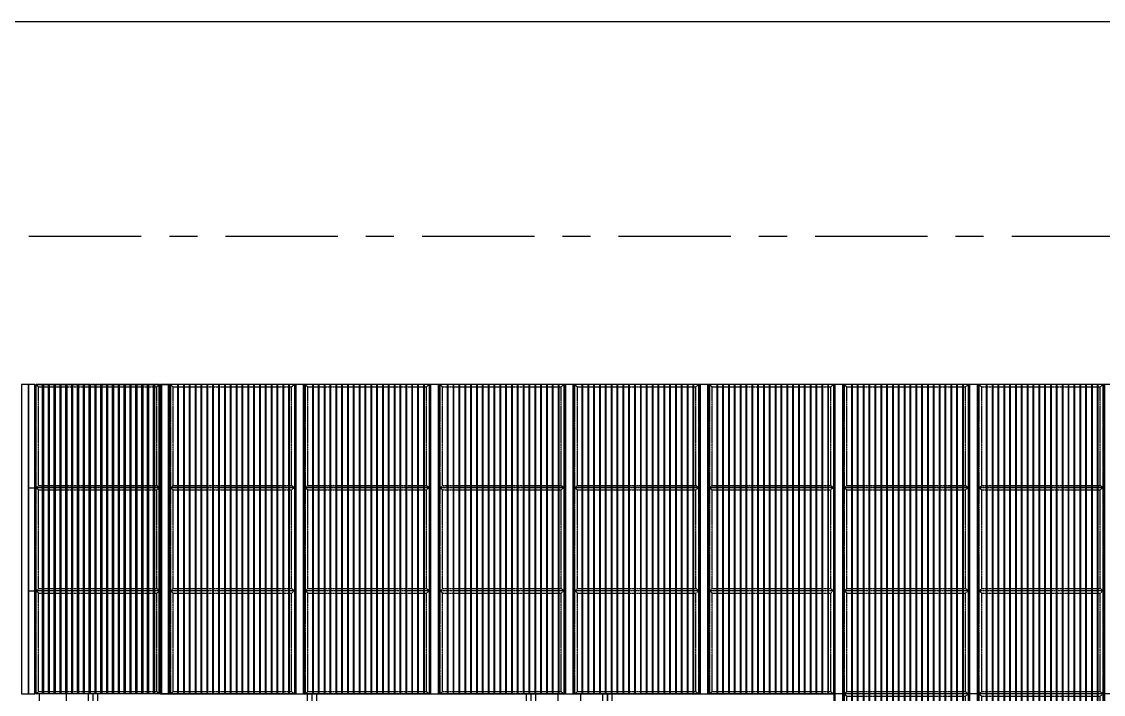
# Model space of a CAD drawing. Header units: millimetres. Extents: x 2519235 to 7246330, y 25937 to 201821.
# Drawn here: x 3125590 to 3137630, y 111345 to 118827 of the extents above; entities that cross this region are included whole.
import ezdxf
from ezdxf.xclip import XClip

# ---------------------------------------------------------------- set-up
doc = ezdxf.new("R2010")
doc.units = ezdxf.units.MM
doc.header["$XCLIPFRAME"] = 0
doc.set_wipeout_variables(frame=1)
for name, pattern in [('ACM_Grid2', [9, 6, -1, 1, -1]), ('HIDDEN', [0.375, 0.25, -0.125]), ('HIDDEN2', [4.7625, 3.175, -1.5875]), ('TA_GL_005.00000', [13.75, 5, -1.25, 1.25, -1.25, 5]), ('TA_HL_001.00000', [6.5, 3.55, -2.95])]:
    doc.linetypes.add(name, pattern=pattern)
for name, color, linetype in [('000 - 0_SYM_DWG_GRIDLINE_MAIN_COLOR_251', 7, 'Continuous'), ('010 - ASPG_EXTR_MAIN_COLOR_2', 7, 'Continuous'), ('010 - ASPG_EXTR_WIPEOUT_', 7, 'Continuous'), ('010 - ASPG_FRAMING_MAIN_COLOR_1', 7, 'Continuous'), ('010 - ASPG_FRAMING_SUB_COLOR_2', 7, 'Continuous'), ('010 - ASPG_FRAMING_SUB_COLOR_3', 7, 'Continuous'), ('010 - ASPG_FRAMING_WIPEOUT_', 7, 'Continuous'), ('_[-125x65x6x8', 7, 'Continuous'), ('_PLATE-SC', 7, 'Continuous'), ('_SC -100x100x6x8', 7, 'Continuous'), ('_งานโครงสร้าง', 7, 'Continuous'), ('G-ANNO-HATCH-G251', 7, 'Continuous')]:
    doc.layers.add(name, color=color, linetype=linetype)
doc.layers.add('ACM_Line_Grid Line _Existing__Lw2_', color=7, linetype='ACM_Grid2', lineweight=9)
doc.styles.add('TA', font='', dxfattribs={"height": 4.5})
doc.styles.get('TA').set_extended_font_data('Cordia New')

# ---------------------------------------------------------------- blocks, each defined once
blk = doc.blocks.new('*U996')
at = {"layer": '000 - 0_SYM_DWG_GRIDLINE_MAIN_COLOR_251', "color": 7, "linetype": 'ByBlock', "ltscale": 5}
blk.add_line((20, 0), (-878, 0), dxfattribs=at)
at = {"color": 7, "style": 'TA', "flags": 1}
blk.add_attdef('LOCATION', (6, -6), '', height=4.5, rotation=270, dxfattribs=at)
blk = doc.blocks.new('W-1-PP17-ENT1_REV02_20260415-163734_PP17_ENT1_ELE3_DIMS')
at = {"layer": '000 - 0_SYM_DWG_GRIDLINE_MAIN_COLOR_251', "color": 7, "linetype": 'TA_GL_005.00000', "xscale": 50, "yscale": 50, "zscale": 50, "rotation": 180}
blk.add_blockref('*U996', (-18300, 116440), dxfattribs=at)
blk = doc.blocks.new('*U95')
at = {"color": 7, "linetype": 'HIDDEN2', "ltscale": 0.3}
blk.add_line((0, -26.5), (-5425, -26.5), dxfattribs=at)
at = {"color": 7}
blk.add_lwpolyline([(0, 32.5), (-5425, 32.5), (-5425, -32.5), (0, -32.5)], close=True, dxfattribs=at)
blk = doc.blocks.new('*U94')
at = {"color": 7, "linetype": 'HIDDEN2', "ltscale": 0.3}
blk.add_line((0, -26.5), (-5700, -26.5), dxfattribs=at)
at = {"color": 7}
blk.add_lwpolyline([(0, 32.5), (-5700, 32.5), (-5700, -32.5), (0, -32.5)], close=True, dxfattribs=at)
blk = doc.blocks.new('_PL-01')
at = {"layer": 'G-ANNO-HATCH-G251'}
h = blk.add_hatch(dxfattribs=at)
h.set_pattern_fill('AR-CONC', scale=0.05)
h.set_pattern_definition([(50, (-178564.836, -85577.109), (9.10923345, -0.79695428), [0.9525, -10.4775]), (355, (-178564.836, -85577.109), (-1.76217107, 9.55284226), [0.762, -8.3820292]), (100.4514447, (-178564.077, -85577.176), (7.34706235, 8.7558876), [0.80950044, -8.90451223]), (46.1842, (-178564.836, -85574.569), (13.55395204, -2.1021164), [1.42875, -15.71625]), (96.6355576, (-178563.706, -85574.744), (11.8702067, 12.3713062), [1.2142512, -13.3567804]), (351.184151, (-178564.836, -85574.57), (11.8702067, 12.3713062), [1.1429984, -12.5729866]), (21, (-178563.566, -85575.204), (7.58071956, -5.1132599), [0.9525, -10.4775]), (326, (-178563.566, -85575.204), (3.0901014, 9.2093983), [0.762, -8.382]), (71.451445, (-178562.934, -85575.63), (10.67082096, 4.09613844), [0.80950044, -8.9044969]), (37.5, (-178564.8358, -85577.1093), (0.15443016, 4.227751944), [0, -8.2804, 0, -8.509, 0, -8.41375]), (7.5, (-178564.836, -85577.1093), (3.34098313, 5.00902874), [0, -4.8514, 0, -8.0899, 0, -3.20675]), (327.5, (-178567.668, -85577.1093), (6.77952976, -0.2864372), [0, -3.175, 0, -9.906, 0, -13.1445]), (317.5, (-178568.938, -85577.1093), (7.40645907, 1.27132455), [0, -4.1275, 0, -6.5786, 0, -9.3345])])
h.paths.add_polyline_path([(70, 0), (-70, 0), (-70, -10), (70, -10)])
h = blk.add_hatch(dxfattribs=at)
h.set_pattern_fill('ANSI32', scale=0.5, angle=90)
h.set_pattern_definition([(135, (-178371.5467, -85577.1093), (-3.36759605, -3.36759605), []), (135, (-178371.5467, -85574.8643), (-3.36759605, -3.36759605), [])])
h.paths.add_polyline_path([(70, -10), (-70, -10), (-70, -20), (70, -20)])
at = {"color": 7}
for points in [[(-70, 0), (70, 0), (70, -10), (-70, -10)], [(-70, -10), (70, -10), (70, -20), (-70, -20)]]:
    blk.add_lwpolyline(points, close=True, dxfattribs=at)
at = {"layer": 'ACM_Line_Grid Line _Existing__Lw2_', "color": 7, "lineweight": 20}
blk.add_line((0, 0), (0, -20), dxfattribs=at)
blk = doc.blocks.new('*U55')
at = {"color": 7}
for p, q in [((-3, 3160), (-63, 3160)), ((-58, 3155), (-50, 3155)), ((-50, 5), (-50, 3155)), ((-50, 3155), (50, 3155)), ((-25, 3132), (-25, 3118)), ((-25, 3132), (-24, 3130)), ((-22, 3132), (-24, 3130)), ((-24, 3130), (-24, 3120)), ((-22, 3132), (-21, 3130)), ((-22, 3132), (-22, 3118)), ((-20, 3132), (-21, 3130)), ((-21, 3130), (-21, 3120)), ((-20, 3132), (-19, 3130)), ((-20, 3132), (-20, 3118)), ((-18, 3136), (-19, 3135)), ((-19, 3135), (-19, 3115)), ((-18, 3136), (-11, 3136)), ((-11, 3136), (-10, 3135)), ((-10, 3138), (-10, 3111)), ((-10, 3138), (-8, 3138)), ((-8, 3138), (-8, 3111)), ((-3, 3155), (-3, 3160)), ((4, 3111), (4, 3138)), ((6, 3138), (4, 3138)), ((6, 3111), (6, 3138)), ((7, 3136), (6, 3135)), ((14, 3136), (7, 3136)), ((14, 3136), (15, 3135)), ((15, 3115), (15, 3135)), ((23, 3136), (16, 3136)), ((23, 3136), (24, 3135)), ((24, 3115), (24, 3135)), ((25, 3132), (24, 3130)), ((26, 3130), (25, 3132)), ((25, 3118), (25, 3132)), ((27, 3132), (26, 3130)), ((26, 3120), (26, 3130)), ((29, 3130), (27, 3132)), ((27, 3118), (27, 3132)), ((30, 3132), (29, 3130)), ((29, 3130), (29, 3120)), ((30, 3118), (30, 3132)), ((50, 3155), (50, 5)), ((-25, 3118), (-24, 3120)), ((-24, 3120), (-22, 3118)), ((-22, 3118), (-21, 3120)), ((-21, 3120), (-20, 3118)), ((-20, 3118), (-19, 3120)), ((-18, 3114), (-19, 3115)), ((-18, 3129), (-11, 3129)), ((-18, 3121), (-11, 3121)), ((-18, 3114), (-11, 3114)), ((-11, 3114), (-10, 3115)), ((-10, 3111), (-8, 3111)), ((6, 3111), (4, 3111)), ((7, 3114), (6, 3115)), ((14, 3129), (7, 3129)), ((14, 3121), (7, 3121)), ((14, 3114), (7, 3114)), ((14, 3114), (15, 3115)), ((23, 3129), (16, 3129)), ((23, 3121), (16, 3121)), ((23, 3114), (16, 3114)), ((23, 3114), (24, 3115)), ((25, 3118), (24, 3120)), ((25, 3118), (26, 3120)), ((27, 3118), (26, 3120)), ((27, 3118), (29, 3120)), ((30, 3118), (29, 3120)), ((-3, 0), (-63, 0)), ((-58, 5), (-50, 5)), ((-50, 5), (50, 5)), ((-25, 28), (-25, 42)), ((-25, 42), (-24, 40)), ((-25, 28), (-24, 30)), ((-24, 40), (-22, 42)), ((-24, 30), (-24, 40)), ((-22, 28), (-24, 30)), ((-22, 42), (-21, 40)), ((-22, 28), (-22, 42)), ((-22, 28), (-21, 30)), ((-21, 40), (-20, 42)), ((-21, 30), (-21, 40)), ((-20, 28), (-21, 30)), ((-20, 42), (-19, 40)), ((-20, 28), (-20, 42)), ((-20, 28), (-19, 30)), ((-18, 46), (-19, 45)), ((-19, 25), (-19, 45)), ((-18, 24), (-19, 25)), ((-18, 46), (-11, 46)), ((-18, 39), (-11, 39)), ((-18, 31), (-11, 31)), ((-18, 24), (-11, 24)), ((-11, 46), (-10, 45)), ((-11, 24), (-10, 25)), ((-10, 22), (-10, 49)), ((-10, 49), (-8, 49)), ((-10, 22), (-8, 22)), ((-8, 22), (-8, 49)), ((-3, 5), (-3, 0)), ((4, 49), (4, 22)), ((6, 49), (4, 49)), ((6, 22), (4, 22)), ((6, 49), (6, 22)), ((7, 46), (6, 45)), ((7, 24), (6, 25)), ((14, 46), (7, 46)), ((14, 39), (7, 39)), ((14, 31), (7, 31)), ((14, 24), (7, 24)), ((14, 46), (15, 45)), ((14, 24), (15, 25)), ((15, 45), (15, 25)), ((23, 46), (16, 46)), ((23, 39), (16, 39)), ((23, 31), (16, 31)), ((23, 24), (16, 24)), ((23, 46), (24, 45)), ((23, 24), (24, 25)), ((24, 45), (24, 25)), ((25, 42), (24, 40)), ((25, 28), (24, 30)), ((25, 42), (26, 40)), ((25, 42), (25, 28)), ((26, 30), (25, 28)), ((27, 42), (26, 40)), ((26, 40), (26, 30)), ((27, 28), (26, 30)), ((27, 42), (29, 40)), ((27, 42), (27, 28)), ((29, 30), (27, 28)), ((30, 42), (29, 40)), ((29, 30), (29, 40)), ((30, 28), (29, 30)), ((30, 42), (30, 28))]:
    blk.add_line(p, q, dxfattribs=at)
at = {"color": 7, "linetype": 'HIDDEN'}
for p, q in [((-8, 3150), (-8, 3105)), ((-8, 10), (-8, 55))]:
    blk.add_line(p, q, dxfattribs=at)
at = {"color": 7, "linetype": 'HIDDEN', "ltscale": 0.1}
for p, q in [((-3, 3155), (-3, 5)), ((3, 5), (3, 3155))]:
    blk.add_line(p, q, dxfattribs=at)
at = {"color": 7}
for points in [[(-18, 3136, 0.325), (-18, 3129, 0.325), (-18, 3121, 0.325), (-18, 3114, 0.325)], [(-11, 3136, -0.325), (-11, 3129, -0.325), (-11, 3121, -0.325), (-11, 3114, -0.325)], [(7, 3114, -0.325), (7, 3121, -0.325), (7, 3129, -0.325), (7, 3136, -0.325)], [(14, 3114, 0.325), (14, 3121, 0.325), (14, 3129, 0.325), (14, 3136, 0.325)], [(23, 3114, 0.325), (23, 3121, 0.325), (23, 3129, 0.325), (23, 3136, 0.325)], [(-18, 24, -0.325), (-18, 31, -0.325), (-18, 39, -0.325), (-18, 46, -0.325)], [(-11, 24, 0.325), (-11, 31, 0.325), (-11, 39, 0.325), (-11, 46, 0.325)], [(7, 46, 0.325), (7, 39, 0.325), (7, 31, 0.325), (7, 24, 0.325)], [(14, 46, -0.325), (14, 39, -0.325), (14, 31, -0.325), (14, 24, -0.325)], [(23, 46, -0.325), (23, 39, -0.325), (23, 31, -0.325), (23, 24, -0.325)]]:
    blk.add_lwpolyline(points, format="xyb", dxfattribs=at)
for points in [[(16, 3136, 0.325), (16, 3129, 0.325), (16, 3121, 0.325), (16, 3114), (15, 3115), (15, 3135)], [(16, 24, -0.325), (16, 31, -0.325), (16, 39, -0.325), (16, 46), (15, 45), (15, 25)]]:
    blk.add_lwpolyline(points, format="xyb", close=True, dxfattribs=at)
for centre, radius, start, end in [((-57, 3161), 5.91, 188.4792, 263.1502), ((-18, 3125), 9.29, 134.3223, 225.6777), ((23, 3125), 9.29, 314.3223, 45.6777), ((72, 3121), 47.7, 178.4903, 181.5097), ((-57, -1), 5.91, 96.8498, 171.5208), ((-18, 35), 9.29, 134.3223, 225.6777), ((72, 39), 47.7, 178.4903, 181.5097), ((23, 35), 9.29, 314.3223, 45.6777)]:
    blk.add_arc(centre, radius, start, end, dxfattribs=at)
at = {"color": 7, "linetype": 'HIDDEN'}
for centre, radius, start, end in [((-13, 3150), 5, 0, 90), ((-2, 3106), 5.91, 186.8498, 261.5208), ((-13, 10), 5, 270, 0), ((-2, 54), 5.91, 98.4792, 173.1502)]:
    blk.add_arc(centre, radius, start, end, dxfattribs=at)
at = {"layer": 'Defpoints', "color": 7}
blk.add_line((0, 3160), (0, 0), dxfattribs=at)
blk = doc.blocks.new('*U111')
at = {"color": 7, "linetype": 'HIDDEN2', "ltscale": 0.3}
blk.add_line((2725, -26.5), (-2975, -26.5), dxfattribs=at)
at = {"color": 7}
blk.add_lwpolyline([(2725, 32.5), (-2975, 32.5), (-2975, -32.5), (2725, -32.5)], close=True, dxfattribs=at)
blk = doc.blocks.new('W-1-PP17-ENT1_REV02_20260415-163809_PP17_ENT1_SE_ELE3')
at = {"color": 7}
for p, q in [((-13963, 114040), (-13963, 110840)), ((-8100, 114040), (-8100, 110840))]:
    blk.add_line(p, q, dxfattribs=at)
at = {"layer": '_งานโครงสร้าง', "color": 7}
for p, q in [((-17000, 114340), (-17000, 102190)), ((-16700, 114340), (-17000, 114340)), ((-16700, 114340), (-16700, 106940)), ((-11225, 114340), (-11225, 100790)), ((-11225, 114340), (-10975, 114340)), ((-10975, 114340), (-10975, 100790)), ((-5225, 114340), (-5225, 100790)), ((-5225, 114340), (-4975, 114340))]:
    blk.add_line(p, q, dxfattribs=at)
at = {"layer": '_งานโครงสร้าง', "color": 7, "extrusion": (-1.22465e-16, 1, 0)}
for p, q in [((-16700, 114040), (-16700, 114340)), ((-16700, 114340), (-11225, 114340)), ((-16700, 114040), (-11225, 114040))]:
    blk.add_line(p, q, dxfattribs=at)
at = {"layer": '_งานโครงสร้าง', "color": 7}
blk.add_lwpolyline([(-10975, 114340), (-5225, 114340), (-5225, 114040), (-10975, 114040)], close=True, dxfattribs=at)
at = {"layer": '_[-125x65x6x8', "color": 7}
for name, p in [('*U95', (-11250, 113365)), ('*U94', (-5250, 113361)), ('*U95', (-11250, 111865)), ('*U111', (-7975, 111865))]:
    blk.add_blockref(name, p, dxfattribs=at)
at = {"layer": '_PLATE-SC', "color": 7}
for p in [(-16400, 114040), (-13963, 114040), (-11525, 114040), (-10675, 114040), (-8100, 114040), (-5525, 114040)]:
    blk.add_blockref('_PL-01', p, dxfattribs=at)
at = {"layer": '_SC -100x100x6x8', "color": 7}
for p in [(-16400, 110860), (-13963, 110860), (-11525, 110860), (-10675, 110860), (-8100, 110860), (-5525, 110860)]:
    blk.add_blockref('*U55', p, dxfattribs=at)
blk = doc.blocks.new('A$Cb853d02f')
at = {"layer": 'Defpoints', "color": 7}
blk.add_lwpolyline([(773.84, 0), (0, 0), (0, 444), (773.84, 444)], close=True, dxfattribs=at)
blk = doc.blocks.new('*U3386')
at = {"color": 7}
blk.add_wipeout([(50, 0), (1450, 0), (1450, 3000), (50, 3000)], dxfattribs=at).dxf.layer = '010 - ASPG_EXTR_WIPEOUT_'
at = {"layer": '010 - ASPG_EXTR_MAIN_COLOR_2', "color": 7}
for points in [[(141, 0), (152, 0), (152, 3000), (141, 3000)], [(206, 0), (217, 0), (217, 3000), (206, 3000)], [(271, 0), (282, 0), (282, 3000), (271, 3000)], [(336, 0), (347, 0), (347, 3000), (336, 3000)], [(401, 0), (412, 0), (412, 3000), (401, 3000)], [(466, 0), (477, 0), (477, 3000), (466, 3000)], [(531, 0), (542, 0), (542, 3000), (531, 3000)], [(596, 0), (607, 0), (607, 3000), (596, 3000)], [(661, 0), (672, 0), (672, 3000), (661, 3000)], [(726, 0), (737, 0), (737, 3000), (726, 3000)], [(791, 0), (802, 0), (802, 3000), (791, 3000)], [(856, 0), (867, 0), (867, 3000), (856, 3000)], [(921, 0), (932, 0), (932, 3000), (921, 3000)], [(986, 0), (997, 0), (997, 3000), (986, 3000)], [(1051, 0), (1062, 0), (1062, 3000), (1051, 3000)], [(1116, 0), (1127, 0), (1127, 3000), (1116, 3000)], [(1181, 0), (1192, 0), (1192, 3000), (1181, 3000)], [(1246, 0), (1257, 0), (1257, 3000), (1246, 3000)], [(1311, 0), (1322, 0), (1322, 3000), (1311, 3000)], [(1376, 0), (1387, 0), (1387, 3000), (1376, 3000)]]:
    blk.add_lwpolyline(points, close=True, dxfattribs=at)
at = {"layer": '010 - ASPG_FRAMING_SUB_COLOR_2', "color": 7}
blk.add_lwpolyline([(50, 0), (1450, 0), (1450, 3000), (50, 3000)], close=True, dxfattribs=at)
at = {"color": 7}
for points in [[(-50, 0), (50, 0), (50, 3000), (-50, 3000)], [(1450, 0), (1550, 0), (1550, 3000), (1450, 3000)]]:
    blk.add_wipeout(points, dxfattribs=at).dxf.layer = '010 - ASPG_EXTR_WIPEOUT_'
at = {"layer": '010 - ASPG_EXTR_MAIN_COLOR_2', "color": 7}
blk.add_lwpolyline([(1441, 0), (1452, 0), (1452, 3000), (1441, 3000)], close=True, dxfattribs=at)
at = {"layer": '010 - ASPG_FRAMING_MAIN_COLOR_1', "color": 7}
for points in [[(-50, 0), (-40, 0), (-40, 3000), (-50, 3000)], [(40, 0), (50, 0), (50, 3000), (40, 3000)], [(1450, 0), (1460, 0), (1460, 3000), (1450, 3000)], [(1540, 0), (1550, 0), (1550, 3000), (1540, 3000)]]:
    blk.add_lwpolyline(points, close=True, dxfattribs=at)
at = {"layer": '010 - ASPG_FRAMING_SUB_COLOR_2', "color": 7}
for points in [[(-50, 0), (50, 0), (50, 3000), (-50, 3000)], [(1450, 0), (1550, 0), (1550, 3000), (1450, 3000)]]:
    blk.add_lwpolyline(points, close=True, dxfattribs=at)
blk = doc.blocks.new('*U3388')
at = {"color": 7}
blk.add_wipeout([(50, 0), (1450, 0), (1450, 3000), (50, 3000)], dxfattribs=at).dxf.layer = '010 - ASPG_EXTR_WIPEOUT_'
at = {"layer": '010 - ASPG_EXTR_MAIN_COLOR_2', "color": 7}
for points in [[(141, 0), (152, 0), (152, 3000), (141, 3000)], [(206, 0), (217, 0), (217, 3000), (206, 3000)], [(271, 0), (282, 0), (282, 3000), (271, 3000)], [(336, 0), (347, 0), (347, 3000), (336, 3000)], [(401, 0), (412, 0), (412, 3000), (401, 3000)], [(466, 0), (477, 0), (477, 3000), (466, 3000)], [(531, 0), (542, 0), (542, 3000), (531, 3000)], [(596, 0), (607, 0), (607, 3000), (596, 3000)], [(661, 0), (672, 0), (672, 3000), (661, 3000)], [(726, 0), (737, 0), (737, 3000), (726, 3000)], [(791, 0), (802, 0), (802, 3000), (791, 3000)], [(856, 0), (867, 0), (867, 3000), (856, 3000)], [(921, 0), (932, 0), (932, 3000), (921, 3000)], [(986, 0), (997, 0), (997, 3000), (986, 3000)], [(1051, 0), (1062, 0), (1062, 3000), (1051, 3000)], [(1116, 0), (1127, 0), (1127, 3000), (1116, 3000)], [(1181, 0), (1192, 0), (1192, 3000), (1181, 3000)], [(1246, 0), (1257, 0), (1257, 3000), (1246, 3000)], [(1311, 0), (1322, 0), (1322, 3000), (1311, 3000)], [(1376, 0), (1387, 0), (1387, 3000), (1376, 3000)]]:
    blk.add_lwpolyline(points, close=True, dxfattribs=at)
at = {"layer": '010 - ASPG_FRAMING_SUB_COLOR_2', "color": 7}
blk.add_lwpolyline([(50, 0), (1450, 0), (1450, 3000), (50, 3000)], close=True, dxfattribs=at)
at = {"color": 7}
for points in [[(-50, 0), (50, 0), (50, 3000), (-50, 3000)], [(1450, 0), (1550, 0), (1550, 3000), (1450, 3000)]]:
    blk.add_wipeout(points, dxfattribs=at).dxf.layer = '010 - ASPG_EXTR_WIPEOUT_'
at = {"layer": '010 - ASPG_EXTR_MAIN_COLOR_2', "color": 7}
blk.add_lwpolyline([(1441, 0), (1452, 0), (1452, 3000), (1441, 3000)], close=True, dxfattribs=at)
at = {"layer": '010 - ASPG_FRAMING_MAIN_COLOR_1', "color": 7}
for points in [[(-50, 0), (-40, 0), (-40, 3000), (-50, 3000)], [(40, 0), (50, 0), (50, 3000), (40, 3000)], [(1450, 0), (1460, 0), (1460, 3000), (1450, 3000)], [(1540, 0), (1550, 0), (1550, 3000), (1540, 3000)]]:
    blk.add_lwpolyline(points, close=True, dxfattribs=at)
at = {"layer": '010 - ASPG_FRAMING_SUB_COLOR_2', "color": 7}
for points in [[(-50, 0), (50, 0), (50, 3000), (-50, 3000)], [(1450, 0), (1550, 0), (1550, 3000), (1450, 3000)]]:
    blk.add_lwpolyline(points, close=True, dxfattribs=at)
blk = doc.blocks.new('*U1294')
at = {"color": 7}
blk.add_wipeout([(50, 0), (1450, 0), (1450, 3440), (50, 3440)], dxfattribs=at).dxf.layer = '010 - ASPG_EXTR_WIPEOUT_'
at = {"layer": '010 - ASPG_EXTR_MAIN_COLOR_2', "color": 7}
for points in [[(141, 0), (152, 0), (152, 3440), (141, 3440)], [(206, 0), (217, 0), (217, 3440), (206, 3440)], [(271, 0), (282, 0), (282, 3440), (271, 3440)], [(336, 0), (347, 0), (347, 3440), (336, 3440)], [(401, 0), (412, 0), (412, 3440), (401, 3440)], [(466, 0), (477, 0), (477, 3440), (466, 3440)], [(531, 0), (542, 0), (542, 3440), (531, 3440)], [(596, 0), (607, 0), (607, 3440), (596, 3440)], [(661, 0), (672, 0), (672, 3440), (661, 3440)], [(726, 0), (737, 0), (737, 3440), (726, 3440)], [(791, 0), (802, 0), (802, 3440), (791, 3440)], [(856, 0), (867, 0), (867, 3440), (856, 3440)], [(921, 0), (932, 0), (932, 3440), (921, 3440)], [(986, 0), (997, 0), (997, 3440), (986, 3440)], [(1051, 0), (1062, 0), (1062, 3440), (1051, 3440)], [(1116, 0), (1127, 0), (1127, 3440), (1116, 3440)], [(1181, 0), (1192, 0), (1192, 3440), (1181, 3440)], [(1246, 0), (1257, 0), (1257, 3440), (1246, 3440)], [(1311, 0), (1322, 0), (1322, 3440), (1311, 3440)], [(1376, 0), (1387, 0), (1387, 3440), (1376, 3440)]]:
    blk.add_lwpolyline(points, close=True, dxfattribs=at)
at = {"layer": '010 - ASPG_FRAMING_SUB_COLOR_2', "color": 7}
blk.add_lwpolyline([(50, 0), (1450, 0), (1450, 3440), (50, 3440)], close=True, dxfattribs=at)
at = {"color": 7}
for points in [[(-50, 0), (50, 0), (50, 3440), (-50, 3440)], [(1450, 0), (1550, 0), (1550, 3440), (1450, 3440)]]:
    blk.add_wipeout(points, dxfattribs=at).dxf.layer = '010 - ASPG_EXTR_WIPEOUT_'
at = {"layer": '010 - ASPG_EXTR_MAIN_COLOR_2', "color": 7}
blk.add_lwpolyline([(1441, 0), (1452, 0), (1452, 3440), (1441, 3440)], close=True, dxfattribs=at)
at = {"layer": '010 - ASPG_FRAMING_MAIN_COLOR_1', "color": 7}
for points in [[(-50, 0), (-40, 0), (-40, 3440), (-50, 3440)], [(40, 0), (50, 0), (50, 3440), (40, 3440)], [(1450, 0), (1460, 0), (1460, 3440), (1450, 3440)], [(1540, 0), (1550, 0), (1550, 3440), (1540, 3440)]]:
    blk.add_lwpolyline(points, close=True, dxfattribs=at)
at = {"layer": '010 - ASPG_FRAMING_SUB_COLOR_2', "color": 7}
for points in [[(-50, 0), (50, 0), (50, 3440), (-50, 3440)], [(1450, 0), (1550, 0), (1550, 3440), (1450, 3440)]]:
    blk.add_lwpolyline(points, close=True, dxfattribs=at)
blk = doc.blocks.new('*U1285')
at = {"color": 7}
blk.add_wipeout([(50, 0), (1450, 0), (1450, 3440), (50, 3440)], dxfattribs=at).dxf.layer = '010 - ASPG_EXTR_WIPEOUT_'
at = {"layer": '010 - ASPG_EXTR_MAIN_COLOR_2', "color": 7}
for points in [[(141, 0), (152, 0), (152, 3440), (141, 3440)], [(206, 0), (217, 0), (217, 3440), (206, 3440)], [(271, 0), (282, 0), (282, 3440), (271, 3440)], [(336, 0), (347, 0), (347, 3440), (336, 3440)], [(401, 0), (412, 0), (412, 3440), (401, 3440)], [(466, 0), (477, 0), (477, 3440), (466, 3440)], [(531, 0), (542, 0), (542, 3440), (531, 3440)], [(596, 0), (607, 0), (607, 3440), (596, 3440)], [(661, 0), (672, 0), (672, 3440), (661, 3440)], [(726, 0), (737, 0), (737, 3440), (726, 3440)], [(791, 0), (802, 0), (802, 3440), (791, 3440)], [(856, 0), (867, 0), (867, 3440), (856, 3440)], [(921, 0), (932, 0), (932, 3440), (921, 3440)], [(986, 0), (997, 0), (997, 3440), (986, 3440)], [(1051, 0), (1062, 0), (1062, 3440), (1051, 3440)], [(1116, 0), (1127, 0), (1127, 3440), (1116, 3440)], [(1181, 0), (1192, 0), (1192, 3440), (1181, 3440)], [(1246, 0), (1257, 0), (1257, 3440), (1246, 3440)], [(1311, 0), (1322, 0), (1322, 3440), (1311, 3440)], [(1376, 0), (1387, 0), (1387, 3440), (1376, 3440)]]:
    blk.add_lwpolyline(points, close=True, dxfattribs=at)
at = {"layer": '010 - ASPG_FRAMING_SUB_COLOR_2', "color": 7}
blk.add_lwpolyline([(50, 0), (1450, 0), (1450, 3440), (50, 3440)], close=True, dxfattribs=at)
at = {"color": 7}
for points in [[(-50, 0), (50, 0), (50, 3440), (-50, 3440)], [(1450, 0), (1550, 0), (1550, 3440), (1450, 3440)]]:
    blk.add_wipeout(points, dxfattribs=at).dxf.layer = '010 - ASPG_EXTR_WIPEOUT_'
at = {"layer": '010 - ASPG_EXTR_MAIN_COLOR_2', "color": 7}
blk.add_lwpolyline([(1441, 0), (1452, 0), (1452, 3440), (1441, 3440)], close=True, dxfattribs=at)
at = {"layer": '010 - ASPG_FRAMING_MAIN_COLOR_1', "color": 7}
for points in [[(-50, 0), (-40, 0), (-40, 3440), (-50, 3440)], [(40, 0), (50, 0), (50, 3440), (40, 3440)], [(1450, 0), (1460, 0), (1460, 3440), (1450, 3440)], [(1540, 0), (1550, 0), (1550, 3440), (1540, 3440)]]:
    blk.add_lwpolyline(points, close=True, dxfattribs=at)
at = {"layer": '010 - ASPG_FRAMING_SUB_COLOR_2', "color": 7}
for points in [[(-50, 0), (50, 0), (50, 3440), (-50, 3440)], [(1450, 0), (1550, 0), (1550, 3440), (1450, 3440)]]:
    blk.add_lwpolyline(points, close=True, dxfattribs=at)
blk = doc.blocks.new('*U1286')
at = {"color": 7}
blk.add_wipeout([(50, 0), (1450, 0), (1450, 3440), (50, 3440)], dxfattribs=at).dxf.layer = '010 - ASPG_EXTR_WIPEOUT_'
at = {"layer": '010 - ASPG_EXTR_MAIN_COLOR_2', "color": 7}
for points in [[(141, 0), (152, 0), (152, 3440), (141, 3440)], [(206, 0), (217, 0), (217, 3440), (206, 3440)], [(271, 0), (282, 0), (282, 3440), (271, 3440)], [(336, 0), (347, 0), (347, 3440), (336, 3440)], [(401, 0), (412, 0), (412, 3440), (401, 3440)], [(466, 0), (477, 0), (477, 3440), (466, 3440)], [(531, 0), (542, 0), (542, 3440), (531, 3440)], [(596, 0), (607, 0), (607, 3440), (596, 3440)], [(661, 0), (672, 0), (672, 3440), (661, 3440)], [(726, 0), (737, 0), (737, 3440), (726, 3440)], [(791, 0), (802, 0), (802, 3440), (791, 3440)], [(856, 0), (867, 0), (867, 3440), (856, 3440)], [(921, 0), (932, 0), (932, 3440), (921, 3440)], [(986, 0), (997, 0), (997, 3440), (986, 3440)], [(1051, 0), (1062, 0), (1062, 3440), (1051, 3440)], [(1116, 0), (1127, 0), (1127, 3440), (1116, 3440)], [(1181, 0), (1192, 0), (1192, 3440), (1181, 3440)], [(1246, 0), (1257, 0), (1257, 3440), (1246, 3440)], [(1311, 0), (1322, 0), (1322, 3440), (1311, 3440)], [(1376, 0), (1387, 0), (1387, 3440), (1376, 3440)]]:
    blk.add_lwpolyline(points, close=True, dxfattribs=at)
at = {"layer": '010 - ASPG_FRAMING_SUB_COLOR_2', "color": 7}
blk.add_lwpolyline([(50, 0), (1450, 0), (1450, 3440), (50, 3440)], close=True, dxfattribs=at)
at = {"color": 7}
for points in [[(-50, 0), (50, 0), (50, 3440), (-50, 3440)], [(1450, 0), (1550, 0), (1550, 3440), (1450, 3440)]]:
    blk.add_wipeout(points, dxfattribs=at).dxf.layer = '010 - ASPG_EXTR_WIPEOUT_'
at = {"layer": '010 - ASPG_EXTR_MAIN_COLOR_2', "color": 7}
blk.add_lwpolyline([(1441, 0), (1452, 0), (1452, 3440), (1441, 3440)], close=True, dxfattribs=at)
at = {"layer": '010 - ASPG_FRAMING_MAIN_COLOR_1', "color": 7}
for points in [[(-50, 0), (-40, 0), (-40, 3440), (-50, 3440)], [(40, 0), (50, 0), (50, 3440), (40, 3440)], [(1450, 0), (1460, 0), (1460, 3440), (1450, 3440)], [(1540, 0), (1550, 0), (1550, 3440), (1540, 3440)]]:
    blk.add_lwpolyline(points, close=True, dxfattribs=at)
at = {"layer": '010 - ASPG_FRAMING_SUB_COLOR_2', "color": 7}
for points in [[(-50, 0), (50, 0), (50, 3440), (-50, 3440)], [(1450, 0), (1550, 0), (1550, 3440), (1450, 3440)]]:
    blk.add_lwpolyline(points, close=True, dxfattribs=at)
blk = doc.blocks.new('*U1287')
at = {"color": 7}
blk.add_wipeout([(50, 0), (1450, 0), (1450, 3440), (50, 3440)], dxfattribs=at).dxf.layer = '010 - ASPG_EXTR_WIPEOUT_'
at = {"layer": '010 - ASPG_EXTR_MAIN_COLOR_2', "color": 7}
for points in [[(141, 0), (152, 0), (152, 3440), (141, 3440)], [(206, 0), (217, 0), (217, 3440), (206, 3440)], [(271, 0), (282, 0), (282, 3440), (271, 3440)], [(336, 0), (347, 0), (347, 3440), (336, 3440)], [(401, 0), (412, 0), (412, 3440), (401, 3440)], [(466, 0), (477, 0), (477, 3440), (466, 3440)], [(531, 0), (542, 0), (542, 3440), (531, 3440)], [(596, 0), (607, 0), (607, 3440), (596, 3440)], [(661, 0), (672, 0), (672, 3440), (661, 3440)], [(726, 0), (737, 0), (737, 3440), (726, 3440)], [(791, 0), (802, 0), (802, 3440), (791, 3440)], [(856, 0), (867, 0), (867, 3440), (856, 3440)], [(921, 0), (932, 0), (932, 3440), (921, 3440)], [(986, 0), (997, 0), (997, 3440), (986, 3440)], [(1051, 0), (1062, 0), (1062, 3440), (1051, 3440)], [(1116, 0), (1127, 0), (1127, 3440), (1116, 3440)], [(1181, 0), (1192, 0), (1192, 3440), (1181, 3440)], [(1246, 0), (1257, 0), (1257, 3440), (1246, 3440)], [(1311, 0), (1322, 0), (1322, 3440), (1311, 3440)], [(1376, 0), (1387, 0), (1387, 3440), (1376, 3440)]]:
    blk.add_lwpolyline(points, close=True, dxfattribs=at)
at = {"layer": '010 - ASPG_FRAMING_SUB_COLOR_2', "color": 7}
blk.add_lwpolyline([(50, 0), (1450, 0), (1450, 3440), (50, 3440)], close=True, dxfattribs=at)
at = {"color": 7}
for points in [[(-50, 0), (50, 0), (50, 3440), (-50, 3440)], [(1450, 0), (1550, 0), (1550, 3440), (1450, 3440)]]:
    blk.add_wipeout(points, dxfattribs=at).dxf.layer = '010 - ASPG_EXTR_WIPEOUT_'
at = {"layer": '010 - ASPG_EXTR_MAIN_COLOR_2', "color": 7}
blk.add_lwpolyline([(1441, 0), (1452, 0), (1452, 3440), (1441, 3440)], close=True, dxfattribs=at)
at = {"layer": '010 - ASPG_FRAMING_MAIN_COLOR_1', "color": 7}
for points in [[(-50, 0), (-40, 0), (-40, 3440), (-50, 3440)], [(40, 0), (50, 0), (50, 3440), (40, 3440)], [(1450, 0), (1460, 0), (1460, 3440), (1450, 3440)], [(1540, 0), (1550, 0), (1550, 3440), (1540, 3440)]]:
    blk.add_lwpolyline(points, close=True, dxfattribs=at)
at = {"layer": '010 - ASPG_FRAMING_SUB_COLOR_2', "color": 7}
for points in [[(-50, 0), (50, 0), (50, 3440), (-50, 3440)], [(1450, 0), (1550, 0), (1550, 3440), (1450, 3440)]]:
    blk.add_lwpolyline(points, close=True, dxfattribs=at)
blk = doc.blocks.new('*U1288')
at = {"color": 7}
blk.add_wipeout([(50, 0), (1450, 0), (1450, 3440), (50, 3440)], dxfattribs=at).dxf.layer = '010 - ASPG_EXTR_WIPEOUT_'
at = {"layer": '010 - ASPG_EXTR_MAIN_COLOR_2', "color": 7}
for points in [[(141, 0), (152, 0), (152, 3440), (141, 3440)], [(206, 0), (217, 0), (217, 3440), (206, 3440)], [(271, 0), (282, 0), (282, 3440), (271, 3440)], [(336, 0), (347, 0), (347, 3440), (336, 3440)], [(401, 0), (412, 0), (412, 3440), (401, 3440)], [(466, 0), (477, 0), (477, 3440), (466, 3440)], [(531, 0), (542, 0), (542, 3440), (531, 3440)], [(596, 0), (607, 0), (607, 3440), (596, 3440)], [(661, 0), (672, 0), (672, 3440), (661, 3440)], [(726, 0), (737, 0), (737, 3440), (726, 3440)], [(791, 0), (802, 0), (802, 3440), (791, 3440)], [(856, 0), (867, 0), (867, 3440), (856, 3440)], [(921, 0), (932, 0), (932, 3440), (921, 3440)], [(986, 0), (997, 0), (997, 3440), (986, 3440)], [(1051, 0), (1062, 0), (1062, 3440), (1051, 3440)], [(1116, 0), (1127, 0), (1127, 3440), (1116, 3440)], [(1181, 0), (1192, 0), (1192, 3440), (1181, 3440)], [(1246, 0), (1257, 0), (1257, 3440), (1246, 3440)], [(1311, 0), (1322, 0), (1322, 3440), (1311, 3440)], [(1376, 0), (1387, 0), (1387, 3440), (1376, 3440)]]:
    blk.add_lwpolyline(points, close=True, dxfattribs=at)
at = {"layer": '010 - ASPG_FRAMING_SUB_COLOR_2', "color": 7}
blk.add_lwpolyline([(50, 0), (1450, 0), (1450, 3440), (50, 3440)], close=True, dxfattribs=at)
at = {"color": 7}
for points in [[(-50, 0), (50, 0), (50, 3440), (-50, 3440)], [(1450, 0), (1550, 0), (1550, 3440), (1450, 3440)]]:
    blk.add_wipeout(points, dxfattribs=at).dxf.layer = '010 - ASPG_EXTR_WIPEOUT_'
at = {"layer": '010 - ASPG_EXTR_MAIN_COLOR_2', "color": 7}
blk.add_lwpolyline([(1441, 0), (1452, 0), (1452, 3440), (1441, 3440)], close=True, dxfattribs=at)
at = {"layer": '010 - ASPG_FRAMING_MAIN_COLOR_1', "color": 7}
for points in [[(-50, 0), (-40, 0), (-40, 3440), (-50, 3440)], [(40, 0), (50, 0), (50, 3440), (40, 3440)], [(1450, 0), (1460, 0), (1460, 3440), (1450, 3440)], [(1540, 0), (1550, 0), (1550, 3440), (1540, 3440)]]:
    blk.add_lwpolyline(points, close=True, dxfattribs=at)
at = {"layer": '010 - ASPG_FRAMING_SUB_COLOR_2', "color": 7}
for points in [[(-50, 0), (50, 0), (50, 3440), (-50, 3440)], [(1450, 0), (1550, 0), (1550, 3440), (1450, 3440)]]:
    blk.add_lwpolyline(points, close=True, dxfattribs=at)
blk = doc.blocks.new('*U1276')
at = {"color": 7}
blk.add_wipeout([(50, 0), (1450, 0), (1450, 3440), (50, 3440)], dxfattribs=at).dxf.layer = '010 - ASPG_EXTR_WIPEOUT_'
at = {"layer": '010 - ASPG_EXTR_MAIN_COLOR_2', "color": 7}
for points in [[(141, 0), (152, 0), (152, 3440), (141, 3440)], [(206, 0), (217, 0), (217, 3440), (206, 3440)], [(271, 0), (282, 0), (282, 3440), (271, 3440)], [(336, 0), (347, 0), (347, 3440), (336, 3440)], [(401, 0), (412, 0), (412, 3440), (401, 3440)], [(466, 0), (477, 0), (477, 3440), (466, 3440)], [(531, 0), (542, 0), (542, 3440), (531, 3440)], [(596, 0), (607, 0), (607, 3440), (596, 3440)], [(661, 0), (672, 0), (672, 3440), (661, 3440)], [(726, 0), (737, 0), (737, 3440), (726, 3440)], [(791, 0), (802, 0), (802, 3440), (791, 3440)], [(856, 0), (867, 0), (867, 3440), (856, 3440)], [(921, 0), (932, 0), (932, 3440), (921, 3440)], [(986, 0), (997, 0), (997, 3440), (986, 3440)], [(1051, 0), (1062, 0), (1062, 3440), (1051, 3440)], [(1116, 0), (1127, 0), (1127, 3440), (1116, 3440)], [(1181, 0), (1192, 0), (1192, 3440), (1181, 3440)], [(1246, 0), (1257, 0), (1257, 3440), (1246, 3440)], [(1311, 0), (1322, 0), (1322, 3440), (1311, 3440)], [(1376, 0), (1387, 0), (1387, 3440), (1376, 3440)]]:
    blk.add_lwpolyline(points, close=True, dxfattribs=at)
at = {"layer": '010 - ASPG_FRAMING_SUB_COLOR_2', "color": 7}
blk.add_lwpolyline([(50, 0), (1450, 0), (1450, 3440), (50, 3440)], close=True, dxfattribs=at)
at = {"color": 7}
for points in [[(-50, 0), (50, 0), (50, 3440), (-50, 3440)], [(1450, 0), (1550, 0), (1550, 3440), (1450, 3440)]]:
    blk.add_wipeout(points, dxfattribs=at).dxf.layer = '010 - ASPG_EXTR_WIPEOUT_'
at = {"layer": '010 - ASPG_EXTR_MAIN_COLOR_2', "color": 7}
blk.add_lwpolyline([(1441, 0), (1452, 0), (1452, 3440), (1441, 3440)], close=True, dxfattribs=at)
at = {"layer": '010 - ASPG_FRAMING_MAIN_COLOR_1', "color": 7}
for points in [[(-50, 0), (-40, 0), (-40, 3440), (-50, 3440)], [(40, 0), (50, 0), (50, 3440), (40, 3440)], [(1450, 0), (1460, 0), (1460, 3440), (1450, 3440)], [(1540, 0), (1550, 0), (1550, 3440), (1540, 3440)]]:
    blk.add_lwpolyline(points, close=True, dxfattribs=at)
at = {"layer": '010 - ASPG_FRAMING_SUB_COLOR_2', "color": 7}
for points in [[(-50, 0), (50, 0), (50, 3440), (-50, 3440)], [(1450, 0), (1550, 0), (1550, 3440), (1450, 3440)]]:
    blk.add_lwpolyline(points, close=True, dxfattribs=at)
blk = doc.blocks.new('*U1277')
at = {"color": 7}
blk.add_wipeout([(50, 0), (1450, 0), (1450, 3440), (50, 3440)], dxfattribs=at).dxf.layer = '010 - ASPG_EXTR_WIPEOUT_'
at = {"layer": '010 - ASPG_EXTR_MAIN_COLOR_2', "color": 7}
for points in [[(141, 0), (152, 0), (152, 3440), (141, 3440)], [(206, 0), (217, 0), (217, 3440), (206, 3440)], [(271, 0), (282, 0), (282, 3440), (271, 3440)], [(336, 0), (347, 0), (347, 3440), (336, 3440)], [(401, 0), (412, 0), (412, 3440), (401, 3440)], [(466, 0), (477, 0), (477, 3440), (466, 3440)], [(531, 0), (542, 0), (542, 3440), (531, 3440)], [(596, 0), (607, 0), (607, 3440), (596, 3440)], [(661, 0), (672, 0), (672, 3440), (661, 3440)], [(726, 0), (737, 0), (737, 3440), (726, 3440)], [(791, 0), (802, 0), (802, 3440), (791, 3440)], [(856, 0), (867, 0), (867, 3440), (856, 3440)], [(921, 0), (932, 0), (932, 3440), (921, 3440)], [(986, 0), (997, 0), (997, 3440), (986, 3440)], [(1051, 0), (1062, 0), (1062, 3440), (1051, 3440)], [(1116, 0), (1127, 0), (1127, 3440), (1116, 3440)], [(1181, 0), (1192, 0), (1192, 3440), (1181, 3440)], [(1246, 0), (1257, 0), (1257, 3440), (1246, 3440)], [(1311, 0), (1322, 0), (1322, 3440), (1311, 3440)], [(1376, 0), (1387, 0), (1387, 3440), (1376, 3440)]]:
    blk.add_lwpolyline(points, close=True, dxfattribs=at)
at = {"layer": '010 - ASPG_FRAMING_SUB_COLOR_2', "color": 7}
blk.add_lwpolyline([(50, 0), (1450, 0), (1450, 3440), (50, 3440)], close=True, dxfattribs=at)
at = {"color": 7}
for points in [[(-50, 0), (50, 0), (50, 3440), (-50, 3440)], [(1450, 0), (1550, 0), (1550, 3440), (1450, 3440)]]:
    blk.add_wipeout(points, dxfattribs=at).dxf.layer = '010 - ASPG_EXTR_WIPEOUT_'
at = {"layer": '010 - ASPG_EXTR_MAIN_COLOR_2', "color": 7}
blk.add_lwpolyline([(1441, 0), (1452, 0), (1452, 3440), (1441, 3440)], close=True, dxfattribs=at)
at = {"layer": '010 - ASPG_FRAMING_MAIN_COLOR_1', "color": 7}
for points in [[(-50, 0), (-40, 0), (-40, 3440), (-50, 3440)], [(40, 0), (50, 0), (50, 3440), (40, 3440)], [(1450, 0), (1460, 0), (1460, 3440), (1450, 3440)], [(1540, 0), (1550, 0), (1550, 3440), (1540, 3440)]]:
    blk.add_lwpolyline(points, close=True, dxfattribs=at)
at = {"layer": '010 - ASPG_FRAMING_SUB_COLOR_2', "color": 7}
for points in [[(-50, 0), (50, 0), (50, 3440), (-50, 3440)], [(1450, 0), (1550, 0), (1550, 3440), (1450, 3440)]]:
    blk.add_lwpolyline(points, close=True, dxfattribs=at)
blk = doc.blocks.new('*U1280')
at = {"color": 7}
blk.add_wipeout([(50, 0), (1436, 0), (1436, 3440), (50, 3440)], dxfattribs=at).dxf.layer = '010 - ASPG_EXTR_WIPEOUT_'
at = {"layer": '010 - ASPG_EXTR_MAIN_COLOR_2', "color": 7}
for points in [[(118, 0), (128, 0), (128, 3440), (118, 3440)], [(183, 0), (193, 0), (193, 3440), (183, 3440)], [(248, 0), (258, 0), (258, 3440), (248, 3440)], [(313, 0), (323, 0), (323, 3440), (313, 3440)], [(378, 0), (388, 0), (388, 3440), (378, 3440)], [(443, 0), (453, 0), (453, 3440), (443, 3440)], [(508, 0), (518, 0), (518, 3440), (508, 3440)], [(573, 0), (583, 0), (583, 3440), (573, 3440)], [(638, 0), (648, 0), (648, 3440), (638, 3440)], [(703, 0), (713, 0), (713, 3440), (703, 3440)], [(768, 0), (778, 0), (778, 3440), (768, 3440)], [(833, 0), (843, 0), (843, 3440), (833, 3440)], [(898, 0), (908, 0), (908, 3440), (898, 3440)], [(963, 0), (973, 0), (973, 3440), (963, 3440)], [(1028, 0), (1038, 0), (1038, 3440), (1028, 3440)], [(1093, 0), (1103, 0), (1103, 3440), (1093, 3440)], [(1158, 0), (1168, 0), (1168, 3440), (1158, 3440)], [(1223, 0), (1233, 0), (1233, 3440), (1223, 3440)], [(1288, 0), (1298, 0), (1298, 3440), (1288, 3440)], [(1353, 0), (1363, 0), (1363, 3440), (1353, 3440)]]:
    blk.add_lwpolyline(points, close=True, dxfattribs=at)
at = {"layer": '010 - ASPG_FRAMING_SUB_COLOR_2', "color": 7}
blk.add_lwpolyline([(50, 0), (1436, 0), (1436, 3440), (50, 3440)], close=True, dxfattribs=at)
at = {"color": 7}
blk.add_wipeout([(-50, 0), (50, 0), (50, 3440), (-50, 3440)], dxfattribs=at).dxf.layer = '010 - ASPG_EXTR_WIPEOUT_'
at = {"layer": '010 - ASPG_EXTR_MAIN_COLOR_2', "color": 7}
blk.add_lwpolyline([(53, 0), (63, 0), (63, 3440), (53, 3440)], close=True, dxfattribs=at)
at = {"layer": '010 - ASPG_FRAMING_MAIN_COLOR_1', "color": 7}
for points in [[(-50, 0), (-40, 0), (-40, 3440), (-50, 3440)], [(40, 0), (50, 0), (50, 3440), (40, 3440)]]:
    blk.add_lwpolyline(points, close=True, dxfattribs=at)
at = {"layer": '010 - ASPG_FRAMING_SUB_COLOR_2', "color": 7}
blk.add_lwpolyline([(-50, 0), (50, 0), (50, 3440), (-50, 3440)], close=True, dxfattribs=at)
blk = doc.blocks.new('*U2617')
at = {"layer": '010 - ASPG_FRAMING_SUB_COLOR_3', "color": 7, "linetype": 'ByBlock'}
for points in [[(0, 0), (0, 1380), (25, 1350), (25, 30), (0, 0)], [(1147, 1380), (0, 1380), (25, 1350), (1122, 1350)], [(1147, 0), (1147, 1380), (1122, 1350), (1122, 30), (1147, 0)], [(25, 30), (1122, 30), (1147, 0), (0, 0), (25, 30)]]:
    blk.add_lwpolyline(points, close=True, dxfattribs=at)
blk = doc.blocks.new('*U2618')
at = {"layer": '010 - ASPG_FRAMING_SUB_COLOR_3', "color": 7, "linetype": 'ByBlock'}
for points in [[(0, 0), (0, 1376), (25, 1346), (25, 30), (0, 0)], [(1147, 1376), (0, 1376), (25, 1346), (1122, 1346)], [(1147, 0), (1147, 1376), (1122, 1346), (1122, 30), (1147, 0)], [(25, 30), (1122, 30), (1147, 0), (0, 0), (25, 30)]]:
    blk.add_lwpolyline(points, close=True, dxfattribs=at)
blk = doc.blocks.new('*U1395')
at = {"color": 7}
blk.add_wipeout([(0, 0), (1147, 0), (1147, 67), (0, 67)], dxfattribs=at).dxf.layer = '010 - ASPG_FRAMING_WIPEOUT_'
blk.add_wipeout([(3440, 68), (3440, 145), (0, 145), (0, 68)], dxfattribs=at).dxf.layer = '010 - ASPG_EXTR_WIPEOUT_'
at = {"layer": '010 - ASPG_EXTR_MAIN_COLOR_2', "color": 7}
blk.add_lwpolyline([(3440, 70), (3440, 145), (0, 145), (0, 70)], close=True, dxfattribs=at)
at = {"layer": '010 - ASPG_FRAMING_SUB_COLOR_2', "color": 7}
blk.add_lwpolyline([(0, 0), (1147, 0), (1147, 67), (0, 67)], close=True, dxfattribs=at)
blk = doc.blocks.new('*U1396')
at = {"color": 7}
blk.add_wipeout([(0, 0), (1147, 0), (1147, 67), (0, 67)], dxfattribs=at).dxf.layer = '010 - ASPG_FRAMING_WIPEOUT_'
at = {"layer": '010 - ASPG_FRAMING_SUB_COLOR_2', "color": 7}
blk.add_lwpolyline([(0, 0), (1147, 0), (1147, 67), (0, 67)], close=True, dxfattribs=at)
blk = doc.blocks.new('*U3389')
at = {"layer": '010 - ASPG_FRAMING_SUB_COLOR_3', "color": 7, "linetype": 'ByBlock'}
for points in [[(0, 0), (0, 1380), (25, 1350), (25, 30), (0, 0)], [(1500, 1380), (0, 1380), (25, 1350), (1475, 1350)], [(1500, 0), (1500, 1380), (1475, 1350), (1475, 30), (1500, 0)], [(25, 30), (1475, 30), (1500, 0), (0, 0), (25, 30)]]:
    blk.add_lwpolyline(points, close=True, dxfattribs=at)
blk = doc.blocks.new('W-1-PP17-ENT1_REV02_20260417-030348_PP17_ENT_ASPG_ELE3')
at = {"color": 7}
for name, p in [('*U1294', (-9599, 111350)), ('*U1276', (-6599, 111350))]:
    blk.add_blockref(name, p, dxfattribs=at)
for name, p in [('*U1285', (-11099, 111350)), ('*U1277', (-8099, 111350))]:
    blk.add_blockref(name, p, dxfattribs=at)
blk.add_blockref('*U1286', (-12599, 111350), dxfattribs=at)
at = {"color": 7, "linetype": 'TA_HL_001.00000', "rotation": 90}
for p in [(-8159, 113643), (-6659, 113643), (-5159, 113643), (-8159, 112497), (-6659, 112497), (-5159, 112497), (-8159, 111350), (-6659, 111350), (-5159, 111350)]:
    blk.add_blockref('*U2617', p, dxfattribs=at)
at = {"color": 7}
for name, p in [('*U1287', (-14099, 111350)), ('*U3386', (-8099, 108350))]:
    blk.add_blockref(name, p, dxfattribs=at)
at = {"color": 7, "linetype": 'TA_HL_001.00000', "rotation": 90}
for p in [(-9659, 113643), (-9659, 112497), (-9659, 111350)]:
    blk.add_blockref('*U2617', p, dxfattribs=at)
at = {"color": 7}
for name, p in [('*U1288', (-15599, 111350, 1)), ('*U3388', (-6599, 108350))]:
    blk.add_blockref(name, p, dxfattribs=at)
at = {"color": 7, "linetype": 'TA_HL_001.00000', "rotation": 90}
for p in [(-11159, 113643), (-11159, 112497), (-11159, 111350)]:
    blk.add_blockref('*U2617', p, dxfattribs=at)
at = {"color": 7, "xscale": -1}
blk.add_blockref('*U1280', (-15599, 111350), dxfattribs=at)
at = {"color": 7, "linetype": 'TA_HL_001.00000', "rotation": 90}
for name, p in [('*U2617', (-12659, 113643)), ('*U2617', (-12659, 112497)), ('*U2617', (-12659, 111350)), ('*U3389', (-6659, 109850)), ('*U3389', (-5159, 109850))]:
    blk.add_blockref(name, p, dxfattribs=at)
for name, p in [('*U2618', (-15659, 113643)), ('*U2617', (-14159, 113643)), ('*U2618', (-15659, 112497)), ('*U2617', (-14159, 112497)), ('*U2618', (-15659, 111350)), ('*U2617', (-14159, 111350))]:
    blk.add_blockref(name, p, dxfattribs=at)
at = {"color": 7, "rotation": 90}
blk.add_blockref('*U1395', (-17049, 111350), dxfattribs=at)
blk.add_blockref('*U1396', (-17049, 112497), dxfattribs=at)
blk.add_blockref('*U1396', (-17049, 113643), dxfattribs=at)

msp = doc.modelspace()

# ---------------------------------------------------------------- block references
at = {"color": 7}
ref = msp.add_blockref('W-1-PP17-ENT1_REV02_20260415-163734_PP17_ENT1_ELE3_DIMS', (3142784.512, 0), dxfattribs=at)
XClip(ref).set_block_clipping_path([(-30746.20774421, 96626.6495575322), (8009.3387503899, 118826.648907504)])

# ---------------------------------------------------------------- next in the draw order: block references
ref = msp.add_blockref('W-1-PP17-ENT1_REV02_20260415-163809_PP17_ENT1_SE_ELE3', (3142784.512, 0), dxfattribs=at)
XClip(ref).set_block_clipping_path([(-27924.5126162572, 96626.6495575322), (8003.79225579, 118826.648907504)])

# ---------------------------------------------------------------- next in the draw order: block references
at = {"color": 7, "xscale": 50, "yscale": 50, "zscale": 50}
msp.add_blockref('A$Cb853d02f', (3114860, 96626.65), dxfattribs=at)

# ---------------------------------------------------------------- next in the draw order: block references
at = {"color": 7}
ref = msp.add_blockref('W-1-PP17-ENT1_REV02_20260417-030348_PP17_ENT_ASPG_ELE3', (3142784.512, 0), dxfattribs=at)
XClip(ref).set_block_clipping_path([(-30746.20774421, 96626.6495575322), (8009.3387503899, 118826.648907504)])

doc.saveas('drawing.dxf')
